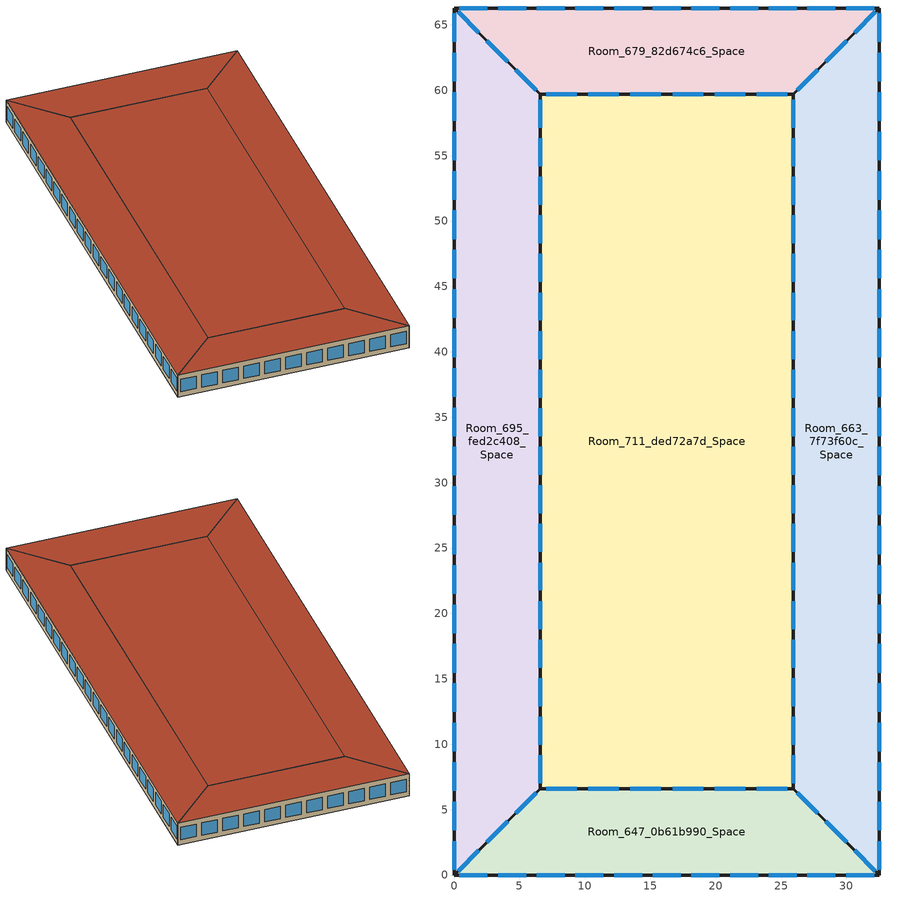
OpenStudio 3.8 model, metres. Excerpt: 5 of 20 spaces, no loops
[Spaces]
Room_647_0b61b990_Space
 floor ground: 25.92,6.6 32.52,0 0,0 6.6,6.6 z0
 wall outside: 25.92,6.6 6.6,6.6 0,0 32.52,0 25.92,6.6 z0:3.62
 window: 25.48,6.6 23.15,6.6 / 22.26,6.6 19.92,6.6 / 19.04,6.6 16.7,6.6 / 15.82,6.6 13.48,6.6 / 12.6,6.6 10.26,6.6 / 9.38,6.6 7.04,6.6 / 6.3,6.3 4.7,4.7 / 4.1,4.1 2.5,2.5 / 1.9,1.9 0.3,0.3 / 32.22,0.3 30.63,1.9 / 30.02,2.5 28.43,4.1 / 27.82,4.7 26.23,6.3 / 0.41,0 2.55,0 / 3.36,0 5.51,0 / 6.32,0 8.46,0 / 9.28,0 11.42,0 / 12.23,0 14.38,0 / 15.19,0 17.33,0 / 18.15,0 20.29,0 / 21.1,0 23.25,0 / 24.06,0 26.2,0 / 27.02,0 29.16,0 / 29.97,0 32.12,0 z0.8:2.8
 roof outside: 32.52,0 25.92,6.6 6.6,6.6 0,0 z3.62
Room_663_7f73f60c_Space
 floor ground: 32.52,66.29 32.52,0 25.92,6.6 25.92,59.69 z0
 wall outside: 25.92,6.6 32.52,0 32.52,66.29 25.92,59.69 25.92,6.6 z0:3.62
 window: 26.23,6.3 27.82,4.7 / 28.43,4.1 30.02,2.5 / 30.63,1.9 32.22,0.3 / 25.92,59.28 25.92,57.14 / 25.92,56.33 25.92,54.19 / 25.92,53.38 25.92,51.24 / 25.92,50.43 25.92,48.29 / 25.92,47.48 25.92,45.35 / 25.92,44.53 25.92,42.4 / 25.92,41.58 25.92,39.45 / 25.92,38.64 25.92,36.5 / 25.92,35.69 25.92,33.55 / 25.92,32.74 25.92,30.6 / 25.92,29.79 25.92,27.65 / 25.92,26.84 25.92,24.7 / 25.92,23.89 25.92,21.75 / 25.92,20.94 25.92,18.8 / 25.92,17.99 25.92,15.85 / 25.92,15.04 25.92,12.9 / 25.92,12.09 25.92,9.95 / 25.92,9.14 25.92,7 / 32.22,65.98 30.63,64.39 / 30.02,63.78 28.43,62.19 / 27.82,61.58 26.23,59.99 / 32.52,0.41 32.52,2.6 / 32.52,3.43 32.52,5.61 / 32.52,6.44 32.52,8.62 / 32.52,9.45 32.52,11.64 / 32.52,12.47 32.52,14.65 / 32.52,15.48 32.52,17.66 / 32.52,18.49 32.52,20.68 / 32.52,21.51 32.52,23.69 / 32.52,24.52 32.52,26.7 / 32.52,27.53 32.52,29.72 / 32.52,30.54 32.52,32.73 / 32.52,33.56 32.52,35.74 / 32.52,36.57 32.52,38.75 / 32.52,39.58 32.52,41.77 / 32.52,42.6 32.52,44.78 / 32.52,45.61 32.52,47.79 / 32.52,48.62 32.52,50.81 / 32.52,51.63 32.52,53.82 / 32.52,54.65 32.52,56.83 / 32.52,57.66 32.52,59.84 / 32.52,60.67 32.52,62.86 / 32.52,63.69 32.52,65.87 z0.8:2.8
 roof outside: 32.52,0 32.52,66.29 25.92,59.69 25.92,6.6 z3.62
Room_679_82d674c6_Space
 floor ground: 0,66.29 32.52,66.29 25.92,59.69 6.6,59.69 z0
 wall outside: 25.92,59.69 32.52,66.29 0,66.29 6.6,59.69 25.92,59.69 z0:3.62
 window: 26.23,59.99 27.82,61.58 / 28.43,62.19 30.02,63.78 / 30.63,64.39 32.22,65.98 / 7.04,59.69 9.38,59.69 / 10.26,59.69 12.6,59.69 / 13.48,59.69 15.82,59.69 / 16.7,59.69 19.04,59.69 / 19.92,59.69 22.26,59.69 / 23.15,59.69 25.48,59.69 / 0.3,65.98 1.9,64.39 / 2.5,63.78 4.1,62.19 / 4.7,61.58 6.3,59.99 / 32.12,66.29 29.97,66.29 / 29.16,66.29 27.02,66.29 / 26.2,66.29 24.06,66.29 / 23.25,66.29 21.1,66.29 / 20.29,66.29 18.15,66.29 / 17.33,66.29 15.19,66.29 / 14.38,66.29 12.23,66.29 / 11.42,66.29 9.28,66.29 / 8.46,66.29 6.32,66.29 / 5.51,66.29 3.36,66.29 / 2.55,66.29 0.41,66.29 z0.8:2.8
 roof outside: 25.92,59.69 32.52,66.29 0,66.29 6.6,59.69 z3.62
Room_695_fed2c408_Space
 floor ground: 0,66.29 6.6,59.69 6.6,6.6 0,0 z0
 wall outside: 6.6,59.69 0,66.29 0,0 6.6,6.6 6.6,59.69 z0:3.62
 window: 6.3,59.99 4.7,61.58 / 4.1,62.19 2.5,63.78 / 1.9,64.39 0.3,65.98 / 0.3,0.3 1.9,1.9 / 2.5,2.5 4.1,4.1 / 4.7,4.7 6.3,6.3 / 6.6,7 6.6,9.14 / 6.6,9.95 6.6,12.09 / 6.6,12.9 6.6,15.04 / 6.6,15.85 6.6,17.99 / 6.6,18.8 6.6,20.94 / 6.6,21.75 6.6,23.89 / 6.6,24.7 6.6,26.84 / 6.6,27.65 6.6,29.79 / 6.6,30.6 6.6,32.74 / 6.6,33.55 6.6,35.69 / 6.6,36.5 6.6,38.64 / 6.6,39.45 6.6,41.58 / 6.6,42.4 6.6,44.53 / 6.6,45.35 6.6,47.48 / 6.6,48.29 6.6,50.43 / 6.6,51.24 6.6,53.38 / 6.6,54.19 6.6,56.33 / 6.6,57.14 6.6,59.28 / 0,65.87 0,63.69 / 0,62.86 0,60.67 / 0,59.85 0,57.66 / 0,56.83 0,54.65 / 0,53.82 0,51.63 / 0,50.81 0,48.62 / 0,47.79 0,45.61 / 0,44.78 0,42.6 / 0,41.77 0,39.58 / 0,38.75 0,36.57 / 0,35.74 0,33.56 / 0,32.73 0,30.54 / 0,29.72 0,27.53 / 0,26.7 0,24.52 / 0,23.69 0,21.51 / 0,20.68 0,18.49 / 0,17.66 0,15.48 / 0,14.65 0,12.47 / 0,11.64 0,9.45 / 0,8.62 0,6.44 / 0,5.61 0,3.43 / 0,2.6 0,0.41 z0.8:2.8
 roof outside: 0,0 6.6,6.6 6.6,59.69 0,66.29 z3.62
Room_711_ded72a7d_Space
 floor ground: 6.6,59.69 25.92,59.69 25.92,6.6 6.6,6.6 z0
 wall outside: 6.6,59.69 6.6,6.6 25.92,6.6 25.92,59.69 6.6,59.69 z0:3.62
 window: 6.6,59.28 6.6,57.14 / 6.6,56.33 6.6,54.19 / 6.6,53.38 6.6,51.24 / 6.6,50.43 6.6,48.29 / 6.6,47.48 6.6,45.35 / 6.6,44.53 6.6,42.4 / 6.6,41.58 6.6,39.45 / 6.6,38.64 6.6,36.5 / 6.6,35.69 6.6,33.55 / 6.6,32.74 6.6,30.6 / 6.6,29.79 6.6,27.65 / 6.6,26.84 6.6,24.7 / 6.6,23.89 6.6,21.75 / 6.6,20.94 6.6,18.8 / 6.6,17.99 6.6,15.85 / 6.6,15.04 6.6,12.9 / 6.6,12.09 6.6,9.95 / 6.6,9.14 6.6,7 / 25.48,59.69 23.15,59.69 / 22.26,59.69 19.92,59.69 / 19.04,59.69 16.7,59.69 / 15.82,59.69 13.48,59.69 / 12.6,59.69 10.26,59.69 / 9.38,59.69 7.04,59.69 / 25.92,7 25.92,9.14 / 25.92,9.95 25.92,12.09 / 25.92,12.9 25.92,15.04 / 25.92,15.85 25.92,17.99 / 25.92,18.8 25.92,20.94 / 25.92,21.75 25.92,23.89 / 25.92,24.7 25.92,26.84 / 25.92,27.65 25.92,29.79 / 25.92,30.6 25.92,32.74 / 25.92,33.55 25.92,35.69 / 25.92,36.5 25.92,38.64 / 25.92,39.45 25.92,41.58 / 25.92,42.4 25.92,44.53 / 25.92,45.35 25.92,47.48 / 25.92,48.29 25.92,50.43 / 25.92,51.24 25.92,53.38 / 25.92,54.19 25.92,56.33 / 25.92,57.14 25.92,59.28 / 7.04,6.6 9.38,6.6 / 10.26,6.6 12.6,6.6 / 13.48,6.6 15.82,6.6 / 16.7,6.6 19.04,6.6 / 19.92,6.6 22.26,6.6 / 23.15,6.6 25.48,6.6 z0.8:2.8
 roof outside: 25.92,6.6 25.92,59.69 6.6,59.69 6.6,6.6 z3.62
[Schedule:Ruleset]
Name | Default Day Schedule | Summer Design Day Schedule | Winter Design Day Schedule | Holiday Schedule
MediumOffice Building_Service Hot Water Schedule | MediumOffice Building_Service Hot Water Schedule_Sunday | MediumOffice Building_Service Hot Water Schedule_SmrDsn 1 | MediumOffice Building_Service Hot Water Schedule_WntrDsn 1 | MediumOffice Building_Service Hot Water Schedule_Hol 1
MediumOffice Building_Infiltration Schedule | MediumOffice Building_Infiltration Schedule_Sunday | MediumOffice Building_Infiltration Schedule_SmrDsn 1 | MediumOffice Building_Infiltration Schedule_WntrDsn 1 | MediumOffice Building_Infiltration Schedule_Hol 1
NECB-A-Lighting | NECB-A-Lighting_Default |  |  | NECB-A-Lighting_Hol 1
NECB-A-Electric-Equipment | NECB-A-Electric-Equipment_Default |  |  | NECB-A-Electric-Equipment_Hol 1
[Schedule:Day]
Schedule Day 1: No, 5, 0, 15.6, 6, 0, 17.8, 7, 0, 20, 22, 0, 21, 24, 0, 15.6
Schedule Day 2: No, 5, 0, 15.6, 6, 0, 17.8, 7, 0, 20, 17, 0, 21, 24, 0, 15.6
MediumOffice Building_Service Hot Water Schedule_Sunday; MediumOffice Building_Service Hot Water Schedule_Hol 1: No, 6, 0, 0, 11, 0, 0.04, 13, 0, 0.06, 14, 0, 0.09, 15, 0, 0.06, 18, 0, 0.04, 24, 0, 0
MediumOffice Building_Service Hot Water Schedule_SmrDsn 1; Schedule Day 5: No, 6, 0, 0, 7, 0, 0.07, 8, 0, 0.19, 9, 0, 0.35, 10, 0, 0.38, 11, 0, 0.39, 12, 0, 0.47, 13, 0, 0.57, 14, 0, 0.54, 15, 0, 0.34, 16, 0, 0.33, 17, 0, 0.44, 18, 0, 0.26, 19, 0, 0.21, 20, 0, 0.15, 21, 0, 0.17, 22, 0, 0.08, 24, 0, 0.05
MediumOffice Building_Service Hot Water Schedule_WntrDsn 1; Schedule Day 6: No, 6, 0, 0, 7, 0, 0.07, 8, 0, 0.11, 9, 0, 0.15, 10, 0, 0.21, 11, 0, 0.19, 12, 0, 0.23, 13, 0, 0.2, 14, 0, 0.19, 15, 0, 0.15, 16, 0, 0.13, 17, 0, 0.14, 19, 0, 0.07, 24, 0, 0
MediumOffice Building_Infiltration Schedule_Sunday; MediumOffice Building_Infiltration Schedule_Hol 1: No, 24, 0, 1
MediumOffice Building_Infiltration Schedule_SmrDsn 1; Schedule Day 11: No, 6, 0, 1, 22, 0, 0.25, 24, 0, 1
MediumOffice Building_Infiltration Schedule_WntrDsn 1; Schedule Day 12: No, 6, 0, 1, 18, 0, 0.25, 24, 0, 1
Schedule Day 13: No, 5, 0, 26.7, 6, 0, 25.6, 7, 0, 25, 22, 0, 24, 24, 0, 26.7
Schedule Day 14: No, 5, 0, 26.7, 6, 0, 25.7, 7, 0, 25, 17, 0, 24, 24, 0, 26.7
Schedule Day 23: No, 7, 0, 0, 8, 0, 0.1, 9, 0, 0.7, 12, 0, 0.9, 14, 0, 0.5, 17, 0, 0.9, 18, 0, 0.7, 19, 0, 0.3, 23, 0, 0.1, 24, 0, 0
Schedule Day 24; Schedule Day 25: No, 24, 0, 0
NECB-A-Lighting_Default; Schedule Day 38: No, 7, 0, 0.05, 8, 0, 0.3, 9, 0, 0.8, 17, 0, 0.9, 18, 0, 0.8, 19, 0, 0.5, 21, 0, 0.3, 23, 0, 0.1, 24, 0, 0.05
NECB-A-Lighting_Hol 1; Schedule Day 39; Schedule Day 40: No, 24, 0, 0.05
NECB-A-Electric-Equipment_Default; Schedule Day 29: No, 7, 0, 0.2, 8, 0, 0.3, 9, 0, 0.8, 18, 0, 0.9, 19, 0, 0.5, 21, 0, 0.3, 24, 0, 0.2
NECB-A-Electric-Equipment_Hol 1; Schedule Day 30; Schedule Day 31: No, 24, 0, 0.2
[Schedule:Rule] Date Specification Type=DateRange; Start Month=1; Start Day=1; End Month=12; End Day=31
Name | Schedule Ruleset | Rule Order | Day Schedule | Apply Sunday | Apply Monday | Apply Tuesday | Apply Wednesday | Apply Thursday | Apply Friday | Apply Saturday
Schedule Rule 5 | MediumOffice Building_Service Hot Water Schedule | 0 | Schedule Day 5 | No | Yes | Yes | Yes | Yes | Yes | No
Schedule Rule 6 | MediumOffice Building_Service Hot Water Schedule | 1 | Schedule Day 6 | No | No | No | No | No | No | Yes
Schedule Rule 11 | MediumOffice Building_Infiltration Schedule | 0 | Schedule Day 11 | No | Yes | Yes | Yes | Yes | Yes | No
Schedule Rule 12 | MediumOffice Building_Infiltration Schedule | 1 | Schedule Day 12 | No | No | No | No | No | No | Yes
Schedule Rule 18 | NECB-A-Lighting | 0 | Schedule Day 38 | No | Yes | Yes | Yes | Yes | Yes | No
Schedule Rule 19 | NECB-A-Lighting | 1 | Schedule Day 39 | No | No | No | No | No | No | Yes
Schedule Rule 20 | NECB-A-Lighting | 2 | Schedule Day 40 | Yes | No | No | No | No | No | No
Schedule Rule 21 | NECB-A-Electric-Equipment | 0 | Schedule Day 29 | No | Yes | Yes | Yes | Yes | Yes | No
Schedule Rule 22 | NECB-A-Electric-Equipment | 1 | Schedule Day 30 | No | No | No | No | No | No | Yes
Schedule Rule 23 | NECB-A-Electric-Equipment | 2 | Schedule Day 31 | Yes | No | No | No | No | No | No
